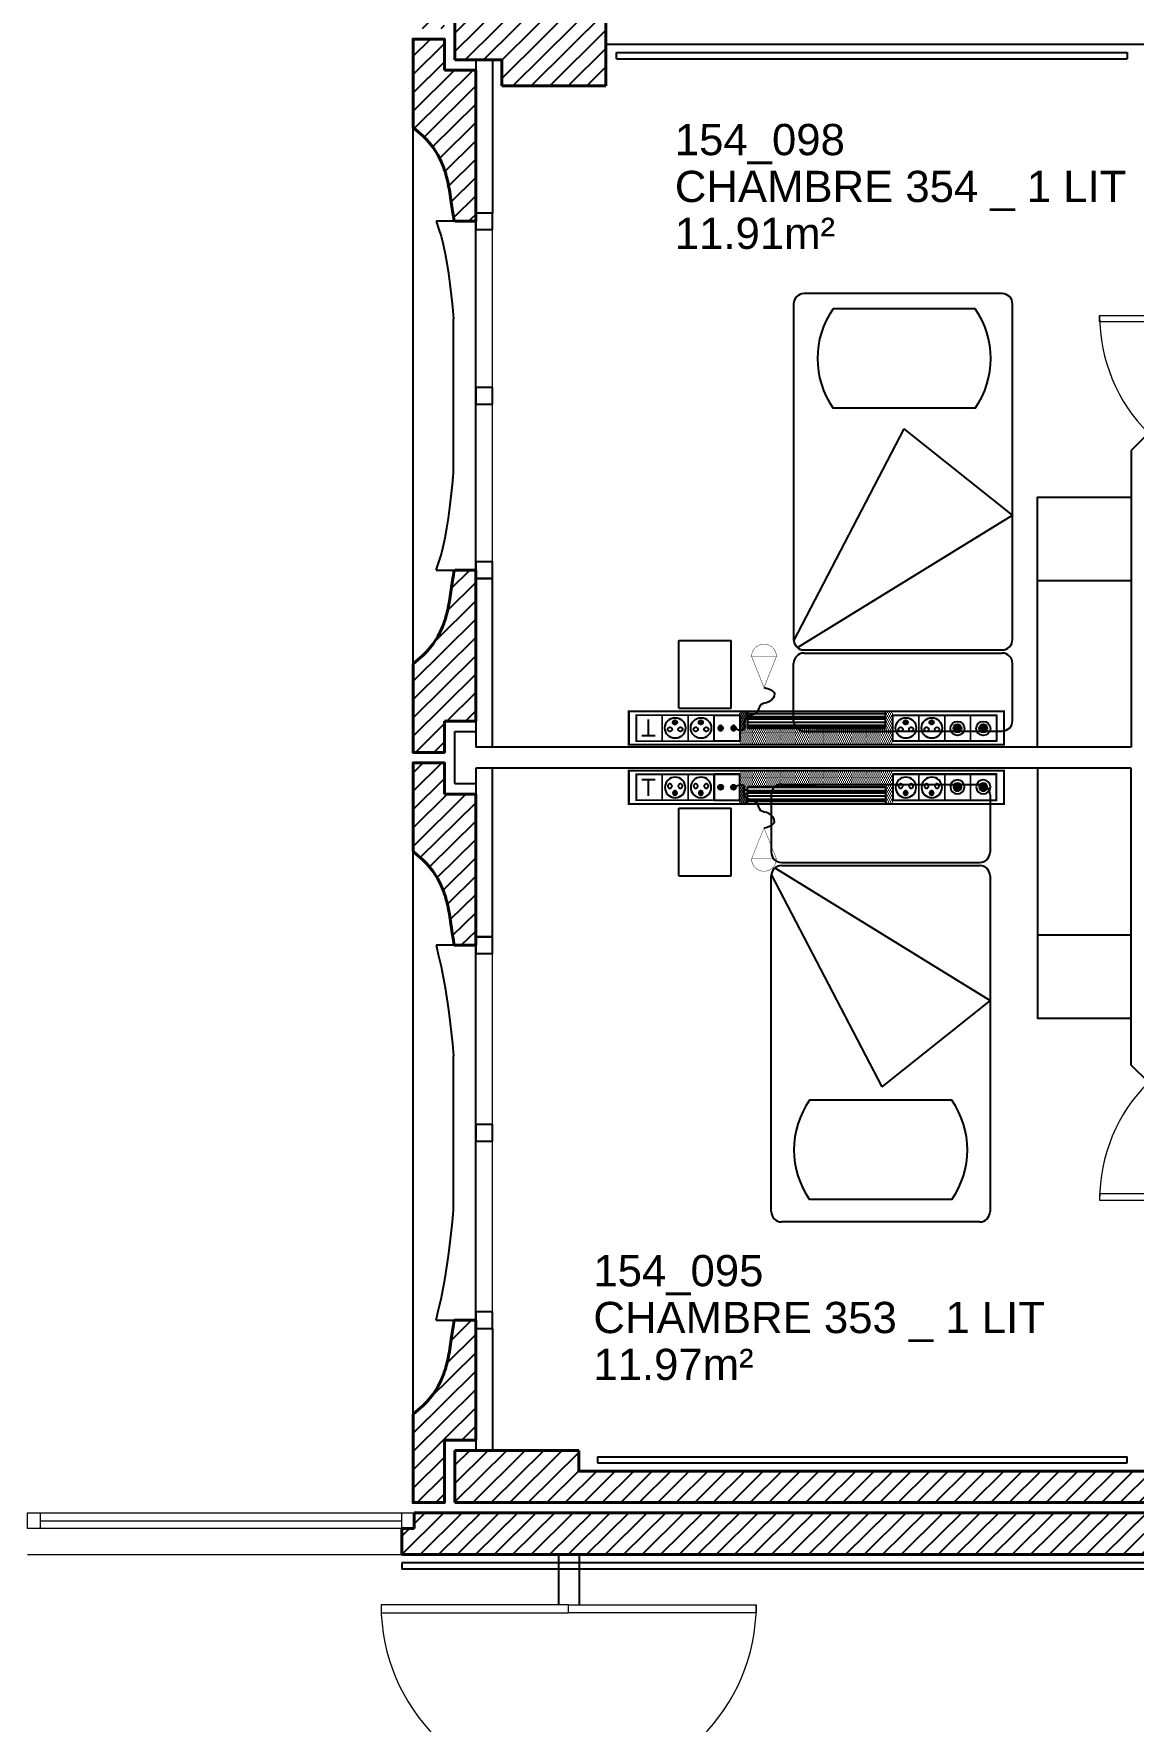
# Model space of a CAD drawing. Header units: metres. Extents: x 143.8 to 210.8, y 45.3 to 115.9.
# Drawn here: x 150.36 to 155.63, y 91.65 to 99.75 of the extents above; entities that cross this region are included whole.
import ezdxf

# ---------------------------------------------------------------- set-up
doc = ezdxf.new("R2010")
doc.units = ezdxf.units.M
doc.header["$LTSCALE"] = 0.6
doc.header["$MEASUREMENT"] = 0
doc.linetypes.add('CONTINU', pattern=[0])
doc.linetypes.add('HIDDEN2', pattern=[0.1875, 0.125, -0.0625])
doc.layers.get('0').update_dxf_attribs({"linetype": 'CONTINUOUS'})
for name, color, linetype in [('009 main courant', 181, 'CONTINUOUS'), ('400 Lits', 150, 'CONTINUOUS'), ('A_EQMP', 142, 'CONTINUOUS'), ('A_Etiqu_Local', 8, 'CONTINUOUS'), ('A_HACH_STRUC', 7, 'CONTINUOUS'), ('A_MUR_CLOIS', 8, 'CONTINU'), ('A_MURS_ALÈG', 7, 'CONTINU'), ('A_MURS_CLOI', 7, 'CONTINUOUS')]:
    doc.layers.add(name, color=color, linetype=linetype)
for name, color, linetype, lineweight in [('A_CHASS', 4, 'CONTINU', 0), ('A_MURS_STRU', 7, 'CONTINU', 40), ('A_PORT', 8, 'CONTINUOUS', 0), ('A_PORTE', 8, 'CONTINU', 0)]:
    doc.layers.add(name, color=color, linetype=linetype, lineweight=lineweight)
doc.styles.add('Attribut', font='arial.ttf')
pattern_1 = [(0, (-148.712983, -85.579135), (0.0046875, 0.009375), [0, -0.009375])]

# ---------------------------------------------------------------- blocks, each defined once
blk = doc.blocks.new('TIRETTE-LIT')
at = {"layer": 'A_EQMP'}
h = blk.add_hatch(color=256, dxfattribs=at)
h.paths.add_polyline_path([(8.95, 3.75, 1), (6.05, 3.75, 1)])
h.paths.add_polyline_path([(6.05, -3.75, 1), (8.95, -3.75, 1)])
for p, q in [((0, 7.5), (0, -7.5)), ((15, 7.5), (0, 7.5)), ((15, -7.5), (15, 7.5)), ((0, -7.5), (15, -7.5))]:
    blk.add_line(p, q, dxfattribs=at)
at = {"layer": 'A_EQMP', "const_width": 0.24}
for points in [[(31.04, 21.42), (49.04, 28.62)], [(31.04, 21.42), (49.04, 14.22)], [(49.04, 28.62), (49.04, 14.22)]]:
    blk.add_lwpolyline(points, dxfattribs=at)
for points in [[(49.04, 14.22, 1), (49.04, 28.62, 1)], [(49.04, 27.42, 1.477033), (49.04, 27.42)]]:
    blk.add_lwpolyline(points, format="xyb", dxfattribs=at)
at = {"layer": 'A_EQMP'}
for centre in [(7.5, 3.75), (7.5, -3.75)]:
    blk.add_circle(centre, 1.45, dxfattribs=at)
blk.add_spline([(31.1, 21.54), (27.52, 27.45), (22.69, 24.22), (21.08, 19.57), (16.82, 17.32), (12.68, 10.42), (6.83, 9.91), (7.17, 3.87)], degree=3, dxfattribs=at)
blk = doc.blocks.new('A$C01C47C35')
at = {"layer": 'A_EQMP', "linetype": 'HIDDEN2'}
for points in [[(0.1237, 0.4052, 1), (0.0853, 0.4052, 1)], [(0.2478, 0.4052, 1), (0.2095, 0.4052, 1)], [(0.3424, 0.3767, 1), (0.3629, 0.3767, 1)], [(0.4665, 0.3767, 1), (0.487, 0.3767, 1)], [(1.4493, 0.3767, 1), (1.4697, 0.3767, 1)], [(1.5734, 0.3767, 1), (1.5939, 0.3767, 1)]]:
    blk.add_hatch(color=256, dxfattribs=at).paths.add_polyline_path(points)
at = {"layer": 'A_EQMP', "linetype": 'Continuous'}
h = blk.add_hatch(dxfattribs=at)
h.set_pattern_fill('DOTS', color=256, scale=0.15, style=0)
h.set_pattern_definition(pattern_1)
edge = h.paths.add_edge_path()
edge.add_line((1.2716, 0.4664), (1.2726, 0.4664))
edge.add_line((1.2726, 0.4664), (1.2726, 0.4839))
edge.add_line((1.2726, 0.4839), (0.5387, 0.4839))
edge.add_line((0.5387, 0.4839), (0.5387, 0.3239))
edge.add_line((0.5387, 0.3239), (0.574, 0.3239))
edge.add_line((0.574, 0.3239), (0.574, 0.4066))
edge.add_line((0.574, 0.4066), (0.905, 0.4066))
edge.add_line((0.905, 0.4066), (1.236, 0.4066))
edge.add_line((1.236, 0.4066), (1.236, 0.3499))
edge.add_spline(control_points=[(1.236, 0.3499), (1.2411, 0.3527), (1.2564, 0.3661), (1.2412, 0.4135), (1.2624, 0.4158), (1.2716, 0.4145)], knot_values=[28.337457, 28.337457, 28.337457, 28.337457, 30.502349, 36.382785, 39.476515, 39.476515, 39.476515, 39.476515], degree=3, periodic=0)
edge.add_line((1.2716, 0.4145), (1.2716, 0.4664))
at = {"layer": 'A_EQMP'}
h = blk.add_hatch(dxfattribs=at)
h.set_pattern_fill('PLASTI', color=1, scale=0.16551, style=0)
h.set_pattern_definition([(360, (-8.3594, 6.80946), (1e-17, 0.04137741), []), (360, (-8.3594, 6.81463), (1e-17, 0.04137741), []), (360, (-8.3594, 6.819804), (1e-17, 0.04137741), []), (360, (-8.3594, 6.83532), (1e-17, 0.04137741), [])])
h.paths.add_polyline_path([(1.236, 0.3239), (1.236, 0.4066), (0.905, 0.4066), (0.574, 0.4066), (0.574, 0.3239)])
at = {"layer": 'A_EQMP', "linetype": 'Continuous'}
h = blk.add_hatch(dxfattribs=at)
h.set_pattern_fill('DOTS', color=256, scale=0.15, style=0)
h.set_pattern_definition(pattern_1)
edge = h.paths.add_edge_path()
edge.add_spline(control_points=[(1.2716, 0.4145), (1.2624, 0.4158), (1.2412, 0.4135), (1.2564, 0.3661), (1.2411, 0.3527), (1.236, 0.3499)], knot_values=[28.337457, 28.337457, 28.337457, 28.337457, 31.431187, 37.311623, 39.476515, 39.476515, 39.476515, 39.476515], degree=3, periodic=0)
edge.add_line((1.236, 0.3499), (1.236, 0.3239))
edge.add_line((1.236, 0.3239), (1.2739, 0.3239))
edge.add_line((1.2739, 0.3239), (1.2739, 0.3423))
edge.add_line((1.2739, 0.3423), (1.2722, 0.3423))
edge.add_line((1.2722, 0.3423), (1.2722, 0.3423))
edge.add_line((1.2722, 0.3423), (1.2716, 0.3423))
edge.add_line((1.2716, 0.3423), (1.2716, 0.4145))
at = {"layer": 'A_EQMP'}
for p, q in [((0.574, 0.4066), (0.574, 0.3239)), ((0.905, 0.4066), (0.574, 0.4066)), ((0.905, 0.4066), (1.236, 0.4066)), ((1.236, 0.3239), (1.236, 0.4066)), ((0.574, 0.3239), (1.236, 0.3239))]:
    blk.add_line(p, q, dxfattribs=at)
for points, const_width in [([(1.805, 0.3239), (1.805, 0.4839), (0.005, 0.4839), (0.005, 0.3239)], 0.01), ([(0.5378, 0.3423), (0.5378, 0.4664), (0.0412, 0.4664), (0.0412, 0.3423)], 0.00828), ([(1.7688, 0.3423), (1.7688, 0.4664), (1.2722, 0.4664), (1.2722, 0.3423)], 0.00828)]:
    blk.add_lwpolyline(points, close=True, dxfattribs=dict(at, const_width=const_width))
at = {"layer": 'A_EQMP', "linetype": 'Continuous'}
blk.add_lwpolyline([(0.0412, 0.4664), (0.5378, 0.4664), (0.5378, 0.3423), (0.0412, 0.3423)], close=True, dxfattribs=at)
at = {"layer": 'A_EQMP', "const_width": 0.00828}
for points in [[(0.1654, 0.4664), (0.1654, 0.3423)], [(0.2895, 0.4664), (0.2895, 0.3423)], [(0.2895, 0.4664), (0.2895, 0.3423)], [(0.4136, 0.4664), (0.4136, 0.3423)], [(1.3964, 0.4664), (1.3964, 0.3423)], [(1.5205, 0.4664), (1.5205, 0.3423)], [(1.6446, 0.4664), (1.6446, 0.3423)], [(1.7688, 0.4664), (1.7688, 0.3423)]]:
    blk.add_lwpolyline(points, dxfattribs=at)
at = {"layer": 'A_EQMP'}
for centre, radius in [((0.1045, 0.4058), 0.0338), ((0.1045, 0.4052), 0.0192), ((0.2286, 0.4058), 0.0338), ((0.2286, 0.4052), 0.0192), ((0.3517, 0.4036), 0.0493), ((0.4759, 0.4036), 0.0493), ((1.4586, 0.4036), 0.0493), ((1.5827, 0.4036), 0.0493)]:
    blk.add_circle(centre, radius, dxfattribs=at)
at = {"layer": 'A_EQMP', "linetype": 'HIDDEN2'}
for centre in [(0.3265, 0.41), (0.3769, 0.41), (0.4506, 0.41), (0.5011, 0.41), (1.4334, 0.41), (1.4838, 0.41), (1.5575, 0.41), (1.6079, 0.41), (0.3526, 0.3767), (0.4768, 0.3767), (1.4595, 0.3767), (1.5836, 0.3767)]:
    blk.add_circle(centre, 0.0102, dxfattribs=at)
at = {"layer": 'A_EQMP', "linetype": 'HIDDEN2', "xscale": -0.00827548159, "yscale": 0.00827548159, "zscale": 0.00827548159, "rotation": 90}
blk.add_blockref('TIRETTE-LIT', (1.3337, 0.4664), dxfattribs=at)
at = {"layer": 'A_EQMP', "linetype": 'HIDDEN2', "insert": (1.6759, 0.4453), "char_height": 0.082755, "width": 0.124132, "attachment_point": 1}
blk.add_mtext('\\fArial|b0|i0|c0|p34;T', dxfattribs=at)
blk = doc.blocks.new('A_Etiqu_Local')
at = {"style": 'Attribut', "flags": 1}
for tag, p in [('CODE_HOPITAL', (-0.4463, 1.632)), ('CODE_SITE', (-0.4463, 1.407)), ('CODE_BATIMENT', (-0.4463, 1.182)), ('CODE_SECTEUR', (-0.4463, 0.957)), ('CODE_ETAGE', (-0.4463, 0.732)), ('NOM_NORMALISE', (-0.4463, -0.843)), ('SECTEUR_ACTIVITE', (-0.4463, -1.068)), ('SOUS_SECTEUR_ACTIVITE', (-0.4463, -1.293)), ('VOLUME', (-0.4463, -1.518)), ('SERVICE', (-0.4463, -1.743)), ('CODE_UG', (-0.4463, -1.968)), ('CODE_UA', (-0.4463, -2.193)), ('CODE_POLE', (-0.4463, -2.418)), ('OCCUPANT_EXTERNE', (-0.4463, -2.643)), ('DISPONIBILITE', (-0.4463, -2.868)), ('ACCES_HANDICAPES', (-0.4463, -3.093)), ('NATURE_SOL', (-0.4463, -3.318)), ('RISQUE_LABORATOIRE', (-0.4463, -3.543)), ('AMIANTE', (-0.4463, -3.768))]:
    blk.add_attdef(tag, p, '', height=0.15, dxfattribs=at)
at = {"layer": 'A_Etiqu_Local', "style": 'Attribut'}
for tag, p in [('CODE_PIECE', (-0.4463, 0.282)), ('NOM_USAGE', (-0.4463, 0.057)), ('SURFACE', (-0.4463, -0.168))]:
    blk.add_attdef(tag, p, '', height=0.15, dxfattribs=at)
blk = doc.blocks.new('BROCA2-G904')
at = {"layer": '400 Lits', "linetype": 'Continuous'}
for p, q in [((29.340822, 67.299042), (28.659243, 67.299042)), ((29.340822, 66.821945), (28.659243, 66.821945))]:
    blk.add_line(p, q, dxfattribs=at)
for start, end in [(145.008072, 214.992089), (325.007448, 34.99223)]:
    blk.add_arc((29.000032, 67.060493), 0.415985, start, end, dxfattribs=at)

msp = doc.modelspace()

# ---------------------------------------------------------------- hatches: boundary and pattern name
at = {"layer": 'A_HACH_STRUC'}
h = msp.add_hatch(dxfattribs=at)
h.set_pattern_fill('ANSI31', color=8, scale=0.5, angle=359.76959, style=0)
h.set_pattern_definition([(44.7696, (152.17485, 98.84585), (-0.044016, 0.0443715), [])])
h.paths.add_polyline_path([(152.4749, 100.604), (152.4749, 100.6465), (152.3749, 100.6465), (152.372, 100.6465), (152.3702, 100.6365), (152.3679, 100.6227), (152.3654, 100.6058), (152.3625, 100.5863), (152.3594, 100.5651), (152.3561, 100.5427), (152.3525, 100.5199), (152.3487, 100.4973), (152.3447, 100.4755), (152.3406, 100.4552), (152.3385, 100.4458), (152.3364, 100.4369), (152.3341, 100.4284), (152.3319, 100.4203), (152.3295, 100.4124), (152.327, 100.4048), (152.3244, 100.3972), (152.3217, 100.3898), (152.3189, 100.3823), (152.3159, 100.3748), (152.3093, 100.3594), (152.3018, 100.3435), (152.293, 100.3271), (152.2828, 100.3101), (152.2708, 100.2925), (152.2567, 100.2744), (152.2404, 100.2558), (152.2215, 100.2366), (152.1997, 100.2168), (152.1749, 100.1965), (152.1749, 99.7715), (152.3249, 99.7715), (152.3249, 99.9214), (152.4749, 99.9214)])
h.paths.add_polyline_path([(153.0999, 99.9962), (152.5999, 99.9962), (152.5999, 99.8713), (152.5549, 99.8713), (152.5549, 99.8713), (152.4749, 99.8713), (152.3749, 99.8713), (152.3749, 99.6216), (152.5999, 99.6216), (152.5999, 99.4962), (153.0999, 99.4962)])
h.paths.add_polyline_path([(152.4749, 99.571), (152.3249, 99.571), (152.3249, 99.7209), (152.1749, 99.7209), (152.1749, 99.2958), (152.1997, 99.2755), (152.2215, 99.2557), (152.2404, 99.2365), (152.2567, 99.2179), (152.2708, 99.1998), (152.2828, 99.1823), (152.293, 99.1653), (152.3018, 99.1488), (152.3093, 99.1329), (152.3159, 99.1175), (152.3189, 99.11), (152.3217, 99.1026), (152.3244, 99.0951), (152.327, 99.0876), (152.3295, 99.0799), (152.3319, 99.072), (152.3341, 99.0639), (152.3364, 99.0554), (152.3385, 99.0465), (152.3406, 99.0371), (152.3447, 99.0169), (152.3487, 98.9951), (152.3525, 98.9724), (152.3561, 98.9496), (152.3594, 98.9272), (152.3625, 98.906), (152.3654, 98.8866), (152.3679, 98.8696), (152.3702, 98.8558), (152.372, 98.8459), (152.4749, 98.8459), (152.4749, 98.8858)])
h = msp.add_hatch(dxfattribs=at)
h.set_pattern_fill('ANSI31', color=8, scale=0.5, angle=359.76959, style=0)
h.paths.add_polyline_path([(152.4749, 97.1716), (152.372, 97.1716), (152.3702, 97.1617), (152.3679, 97.1479), (152.3654, 97.1309), (152.3625, 97.1115), (152.3594, 97.0903), (152.3561, 97.0679), (152.3525, 97.0451), (152.3487, 97.0224), (152.3447, 97.0006), (152.3406, 96.9804), (152.3385, 96.971), (152.3364, 96.9621), (152.3341, 96.9536), (152.3319, 96.9454), (152.3295, 96.9376), (152.327, 96.9299), (152.3244, 96.9224), (152.3217, 96.9149), (152.3189, 96.9075), (152.3159, 96.9), (152.3093, 96.8846), (152.3018, 96.8687), (152.293, 96.8522), (152.2828, 96.8352), (152.2708, 96.8177), (152.2567, 96.7996), (152.2404, 96.781), (152.2215, 96.7617), (152.1997, 96.742), (152.1749, 96.7216), (152.1749, 96.2966), (152.3249, 96.2966), (152.3249, 96.4465), (152.4749, 96.4465)])
h.paths.add_polyline_path([(152.4749, 96.0961), (152.3249, 96.0961), (152.3249, 96.246), (152.1749, 96.246), (152.1749, 95.821), (152.1997, 95.8007), (152.2215, 95.7809), (152.2404, 95.7617), (152.2567, 95.743), (152.2708, 95.725), (152.2828, 95.7074), (152.293, 95.6904), (152.3018, 95.674), (152.3093, 95.6581), (152.3159, 95.6427), (152.3189, 95.6352), (152.3217, 95.6277), (152.3244, 95.6203), (152.327, 95.6127), (152.3295, 95.6051), (152.3319, 95.5972), (152.3341, 95.5891), (152.3364, 95.5806), (152.3385, 95.5717), (152.3406, 95.5623), (152.3447, 95.542), (152.3487, 95.5202), (152.3525, 95.4976), (152.3561, 95.4747), (152.3594, 95.4524), (152.3625, 95.4312), (152.3654, 95.4117), (152.3679, 95.3948), (152.3702, 95.3809), (152.372, 95.371), (152.4749, 95.371)])
h.paths.add_polyline_path([(152.4749, 93.5712), (152.372, 93.5713), (152.3702, 93.5612), (152.3679, 93.5474), (152.3654, 93.5305), (152.3625, 93.511), (152.3594, 93.4898), (152.3561, 93.4674), (152.3525, 93.4446), (152.3487, 93.422), (152.3447, 93.4002), (152.3406, 93.3799), (152.3385, 93.3705), (152.3364, 93.3616), (152.3341, 93.3531), (152.3319, 93.345), (152.3295, 93.3371), (152.327, 93.3295), (152.3244, 93.3219), (152.3217, 93.3145), (152.3189, 93.307), (152.3159, 93.2995), (152.3093, 93.2841), (152.3018, 93.2682), (152.293, 93.2518), (152.2828, 93.2348), (152.2708, 93.2172), (152.2567, 93.1991), (152.2404, 93.1805), (152.2215, 93.1613), (152.1997, 93.1415), (152.1749, 93.1212), (152.1749, 92.6962), (152.3249, 92.6962), (152.3249, 92.9962), (152.4749, 92.9962)])
h = msp.add_hatch(dxfattribs=at)
h.set_pattern_fill('ANSI31', color=8, scale=0.5, angle=359.76959, style=0)
h.set_pattern_definition([(44.7696, (152.119855, 92.446184), (-0.0440161, 0.04437154), [])])
h.paths.add_polyline_path([(156.8501, 92.8462), (156.7701, 92.8462), (152.9699, 92.8462), (152.9699, 92.9462), (152.3749, 92.9462), (152.3749, 92.6962), (156.8501, 92.6962)])
h.paths.add_polyline_path([(156.8501, 92.6462), (152.1799, 92.6462), (152.1799, 92.5712), (152.1199, 92.5712), (152.1199, 92.4462), (152.1799, 92.4462), (156.8501, 92.4462)])

# ---------------------------------------------------------------- linework, layer by layer
at = {"layer": '009 main courant', "color": 8, "linetype": 'Continuous'}
for p, q in [((153.1499, 99.6563), (155.6001, 99.6563)), ((153.1499, 99.6263), (153.1499, 99.6563)), ((153.1499, 99.6263), (155.6001, 99.6263)), ((155.6001, 99.6563), (155.6001, 99.6263)), ((153.0599, 92.9162), (155.6001, 92.9162)), ((153.0599, 92.9162), (153.0599, 92.8862)), ((155.6001, 92.8862), (155.6001, 92.9162)), ((153.0599, 92.8862), (155.6001, 92.8862)), ((156.8901, 92.4062), (152.1199, 92.4062)), ((152.1199, 92.4062), (152.1199, 92.3762)), ((156.9201, 92.3762), (152.1199, 92.3762))]:
    msp.add_line(p, q, dxfattribs=at)
at = {"layer": '400 Lits', "color": 8}
for p, q in [((155.0001, 98.499), (154.0501, 98.499)), ((154.0001, 98.449), (154.0001, 96.8387)), ((155.0501, 96.8387), (155.0501, 98.449)), ((154.0501, 96.7887), (155.0001, 96.7887)), ((154.0501, 96.7739), (155.0001, 96.7739)), ((154.0501, 96.399), (155.0001, 96.399)), ((153.9426, 96.1434), (154.8926, 96.1434)), ((153.9426, 95.7686), (154.8926, 95.7686)), ((153.9426, 95.7538), (154.8926, 95.7538)), ((153.8926, 94.0934), (153.8926, 95.7038)), ((154.9426, 95.7038), (154.9426, 94.0934)), ((154.8926, 94.0434), (153.9426, 94.0434))]:
    msp.add_line(p, q, dxfattribs=at)
at = {"layer": '400 Lits', "color": 8, "linetype": 'Continuous'}
for p, q in [((154.0005, 96.8318), (154.5303, 97.8505)), ((155.0501, 97.436), (154.5303, 97.8505)), ((154.018, 96.8003), (155.0501, 97.436)), ((154.0001, 96.449), (154.0001, 96.7239)), ((155.0501, 96.449), (155.0501, 96.7239)), ((153.8926, 96.0934), (153.8926, 95.8186)), ((154.9426, 96.0934), (154.9426, 95.8186)), ((153.9106, 95.7422), (154.9426, 95.1065)), ((153.8931, 95.7107), (154.4229, 94.692)), ((154.9426, 95.1065), (154.4229, 94.692))]:
    msp.add_line(p, q, dxfattribs=at)
at = {"layer": '400 Lits', "color": 8}
for centre, start, end in [((154.0501, 98.449), 90, 180), ((155.0001, 98.449), 0, 90), ((154.0501, 96.8387), 180, 270), ((155.0001, 96.8387), 270, 0), ((154.0501, 96.449), 180, 270), ((155.0001, 96.449), 270, 0), ((153.9426, 96.0934), 90, 180), ((154.8926, 96.0934), 0, 90), ((153.9426, 95.7038), 90, 180), ((154.8926, 95.7038), 0, 90), ((153.9426, 94.0934), 180, 270), ((154.8926, 94.0934), 270, 0)]:
    msp.add_arc(centre, 0.05, start, end, dxfattribs=at)
at = {"layer": '400 Lits', "color": 8, "linetype": 'Continuous'}
for centre, start, end in [((154.0501, 96.7239), 90, 180), ((155.0001, 96.7239), 0, 90), ((153.9426, 95.8186), 180, 270), ((154.8926, 95.8186), 270, 0)]:
    msp.add_arc(centre, 0.05, start, end, dxfattribs=at)
at = {"layer": 'A_CHASS', "color": 8, "linetype": 'Continuous'}
for p, q in [((152.4749, 98.8059), (152.4749, 97.2116)), ((152.5549, 97.2116), (152.5549, 98.8059)), ((152.4749, 95.331), (152.4749, 93.6112)), ((152.5549, 93.6112), (152.5549, 95.331)), ((150.3851, 92.6087), (152.1199, 92.6087)), ((150.3251, 92.4462), (152.1199, 92.4462))]:
    msp.add_line(p, q, dxfattribs=at)
for points in [[(152.1799, 92.5712), (150.3251, 92.5712), (150.3251, 92.6462), (152.1799, 92.6462)], [(150.3851, 92.6462), (150.3851, 92.5712)], [(152.1199, 92.5712), (152.1199, 92.6462)], [(152.1799, 92.6462), (152.1799, 92.5712)]]:
    msp.add_lwpolyline(points, dxfattribs=at)
at = {"layer": 'A_EQMP', "color": 8, "linetype": 'Continuous'}
for p, q in [((155.1701, 97.1213), (155.6201, 97.1213)), ((153.45, 96.509), (153.45, 96.8341)), ((153.45, 96.8341), (153.7001, 96.8341)), ((153.7001, 96.509), (153.7001, 96.8341)), ((153.45, 96.509), (153.7001, 96.509)), ((153.45, 95.7043), (153.45, 96.0295)), ((153.45, 96.0295), (153.7001, 96.0295)), ((153.7001, 95.7043), (153.7001, 96.0295)), ((153.45, 95.7043), (153.7001, 95.7043)), ((155.1701, 95.4212), (155.6201, 95.4212))]:
    msp.add_line(p, q, dxfattribs=at)
for points in [[(155.6201, 96.3213), (155.1701, 96.3213), (155.1701, 97.5213), (155.6201, 97.5213)], [(155.6201, 96.2212), (155.1701, 96.2212), (155.1701, 95.0212), (155.6201, 95.0212)]]:
    msp.add_lwpolyline(points, close=True, dxfattribs=at)
at = {"layer": 'A_MUR_CLOIS', "color": 8, "linetype": 'Continuous'}
for p, q in [((153.0999, 99.6961), (156.8501, 99.6961)), ((155.7022, 97.8284), (155.6201, 97.7462)), ((155.6201, 97.7462), (155.6201, 96.3213)), ((152.3749, 96.1468), (152.3749, 96.3965)), ((152.3749, 96.3965), (152.4749, 96.3965)), ((155.6201, 96.3213), (152.4749, 96.3213)), ((152.3749, 96.1468), (152.4749, 96.1468)), ((155.6201, 96.2213), (152.4749, 96.2213)), ((155.6201, 94.7959), (155.6201, 96.2213)), ((155.7022, 94.7138), (155.6201, 94.7959))]:
    msp.add_line(p, q, dxfattribs=at)
for points in [[(152.4749, 99.6216), (152.4749, 98.8858)], [(152.4749, 99.6216), (152.5549, 99.6216), (152.5549, 98.8858), (152.4749, 98.8858)], [(152.5549, 96.3213), (152.5549, 97.1316), (152.4749, 97.1316), (152.4749, 96.3213)], [(152.4749, 96.2213), (152.4749, 95.411), (152.5549, 95.411), (152.5549, 96.2213)], [(152.4749, 93.5312), (152.4749, 92.9462), (152.5549, 92.9462)], [(152.4749, 93.5312), (152.5549, 93.5312), (152.5549, 92.9462)]]:
    msp.add_lwpolyline(points, dxfattribs=at)
for points in [[(152.4749, 98.8059), (152.5549, 98.8059), (152.5549, 98.8858), (152.4749, 98.8858)], [(152.4749, 97.9687), (152.5549, 97.9687), (152.5549, 98.0487), (152.4749, 98.0487)], [(152.4749, 97.1316), (152.5549, 97.1316), (152.5549, 97.2116), (152.4749, 97.2116)], [(152.4749, 95.331), (152.5549, 95.331), (152.5549, 95.411), (152.4749, 95.411)], [(152.4749, 94.4311), (152.5549, 94.4311), (152.5549, 94.5111), (152.4749, 94.5111)], [(152.4749, 93.5312), (152.5549, 93.5312), (152.5549, 93.6112), (152.4749, 93.6112)]]:
    msp.add_lwpolyline(points, close=True, dxfattribs=at)
at = {"layer": 'A_MURS_ALÈG', "color": 8, "ltscale": 200}
for p, q in [((152.1749, 96.7216), (152.1749, 99.2958)), ((152.4749, 98.8459), (152.2849, 98.8459)), ((152.2849, 98.8459), (152.2973, 98.8117)), ((152.2973, 98.8117), (152.3087, 98.7744)), ((152.3087, 98.7744), (152.319, 98.7339)), ((152.319, 98.7339), (152.3284, 98.6905)), ((152.3284, 98.6905), (152.3369, 98.6444)), ((152.3369, 98.6444), (152.3445, 98.5956)), ((152.3445, 98.5956), (152.3514, 98.5445)), ((152.3514, 98.5445), (152.3576, 98.4911)), ((152.3576, 98.4911), (152.3632, 98.4356)), ((152.3632, 98.4356), (152.3683, 98.3781)), ((152.3683, 97.6393), (152.3683, 98.3781)), ((152.3632, 97.5819), (152.3683, 97.6393)), ((152.3514, 97.473), (152.3576, 97.5264)), ((152.3576, 97.5264), (152.3632, 97.5819)), ((152.3445, 97.4218), (152.3514, 97.473)), ((152.3284, 97.327), (152.3369, 97.3731)), ((152.3369, 97.3731), (152.3445, 97.4218)), ((152.3087, 97.2432), (152.319, 97.2836)), ((152.319, 97.2836), (152.3284, 97.327)), ((152.2849, 97.1717), (152.2973, 97.2058)), ((152.2973, 97.2058), (152.3087, 97.2432)), ((152.2849, 97.1717), (152.4749, 97.1717)), ((152.1749, 93.1212), (152.1749, 95.821)), ((152.4749, 95.371), (152.2849, 95.371)), ((152.2849, 95.371), (152.2973, 95.3198)), ((152.2973, 95.3198), (152.3087, 95.2688)), ((152.3087, 95.2688), (152.319, 95.2177)), ((152.319, 95.2177), (152.3284, 95.1664)), ((152.3284, 95.1664), (152.3369, 95.1145)), ((152.3369, 95.1145), (152.3445, 95.0619)), ((152.3445, 95.0619), (152.3514, 95.0085)), ((152.3514, 95.0085), (152.3576, 94.9538)), ((152.3576, 94.9538), (152.3632, 94.8979)), ((152.3632, 94.8979), (152.3683, 94.8404)), ((152.3683, 94.1016), (152.3683, 94.8404)), ((152.3576, 93.9882), (152.3632, 94.0441)), ((152.3632, 94.0441), (152.3683, 94.1016)), ((152.3514, 93.9336), (152.3576, 93.9882)), ((152.3369, 93.8275), (152.3445, 93.8801)), ((152.3445, 93.8801), (152.3514, 93.9336)), ((152.3284, 93.7756), (152.3369, 93.8275)), ((152.3087, 93.6732), (152.319, 93.7243)), ((152.319, 93.7243), (152.3284, 93.7756)), ((152.2973, 93.6222), (152.3087, 93.6732)), ((152.2849, 93.571), (152.2973, 93.6222)), ((152.2849, 93.571), (152.4749, 93.571))]:
    msp.add_line(p, q, dxfattribs=at)
at = {"layer": 'A_MURS_ALÈG', "color": 8, "linetype": 'Continuous'}
for p, q in [((152.4749, 97.1717), (152.4749, 98.8459)), ((152.4749, 93.571), (152.4749, 95.371))]:
    msp.add_line(p, q, dxfattribs=at)
at = {"layer": 'A_MURS_CLOI', "color": 8}
for p, q in [((152.872, 92.4462), (152.8721, 92.2059)), ((152.9721, 92.4462), (152.9721, 92.2059))]:
    msp.add_line(p, q, dxfattribs=at)
at = {"layer": 'A_MURS_STRU', "color": 8, "linetype": 'Continuous'}
for p, q in [((152.3749, 99.6216), (152.3749, 99.8713)), ((152.3249, 99.571), (152.4749, 99.571)), ((152.3749, 99.6216), (152.5999, 99.6216)), ((152.4749, 98.8459), (152.4749, 99.571)), ((152.5999, 99.4962), (152.5999, 99.6216)), ((152.3749, 98.8459), (152.4749, 98.8459)), ((152.3749, 97.1716), (152.4749, 97.1716)), ((152.4749, 97.1716), (152.4749, 96.4465)), ((152.3249, 96.4465), (152.4749, 96.4465)), ((152.3249, 96.0961), (152.4749, 96.0961)), ((152.4749, 95.371), (152.4749, 96.0961)), ((152.372, 95.3709), (152.4749, 95.371)), ((152.372, 93.5713), (152.4749, 93.5712)), ((152.4749, 93.5712), (152.4749, 92.9962)), ((152.3249, 92.9962), (152.4749, 92.9962)), ((152.3749, 92.9462), (152.9699, 92.9462)), ((152.3749, 92.6962), (152.3749, 92.9462)), ((152.9699, 92.9462), (152.9699, 92.8462)), ((152.9699, 92.8462), (156.8501, 92.8462)), ((156.8501, 92.6962), (152.3749, 92.6962)), ((152.1799, 92.6462), (152.1799, 92.5712)), ((152.1199, 92.5712), (152.1199, 92.4462)), ((152.1799, 92.5712), (152.1199, 92.5712)), ((156.8501, 92.4462), (152.1199, 92.4462))]:
    msp.add_line(p, q, dxfattribs=at)
for points in [[(153.0999, 99.4962), (153.0999, 99.9962), (152.5999, 99.9962)], [(152.3249, 99.571), (152.3249, 99.7209), (152.1749, 99.7209), (152.1749, 99.2958)], [(152.5999, 99.4962), (153.0999, 99.4962)], [(152.1749, 99.2958), (152.1997, 99.2755), (152.2215, 99.2557), (152.2404, 99.2365), (152.2567, 99.2179), (152.2708, 99.1998), (152.2828, 99.1823), (152.293, 99.1653), (152.3018, 99.1488), (152.3093, 99.1329), (152.3159, 99.1175), (152.3159, 99.1175), (152.3189, 99.11), (152.3217, 99.1026), (152.3244, 99.0951), (152.327, 99.0876), (152.3295, 99.0799), (152.3319, 99.072), (152.3341, 99.0639), (152.3364, 99.0554), (152.3385, 99.0465), (152.3406, 99.0371), (152.3406, 99.0371), (152.3447, 99.0169), (152.3487, 98.9951), (152.3525, 98.9724), (152.3561, 98.9496), (152.3594, 98.9272), (152.3625, 98.906), (152.3654, 98.8866), (152.3679, 98.8696), (152.3702, 98.8558), (152.372, 98.8458)], [(152.1749, 96.7216), (152.1997, 96.742), (152.2215, 96.7617), (152.2404, 96.781), (152.2567, 96.7996), (152.2708, 96.8177), (152.2828, 96.8352), (152.293, 96.8522), (152.3018, 96.8687), (152.3093, 96.8846), (152.3159, 96.9), (152.3159, 96.9), (152.3189, 96.9075), (152.3217, 96.9149), (152.3244, 96.9224), (152.327, 96.9299), (152.3295, 96.9376), (152.3319, 96.9454), (152.3341, 96.9536), (152.3364, 96.9621), (152.3385, 96.971), (152.3406, 96.9804), (152.3406, 96.9804), (152.3447, 97.0006), (152.3487, 97.0224), (152.3525, 97.0451), (152.3561, 97.0679), (152.3594, 97.0903), (152.3625, 97.1115), (152.3654, 97.1309), (152.3679, 97.1479), (152.3702, 97.1617), (152.372, 97.1717)], [(152.3249, 96.4465), (152.3249, 96.2966), (152.1749, 96.2966), (152.1749, 96.7216)], [(152.3249, 96.0961), (152.3249, 96.246), (152.1749, 96.246), (152.1749, 95.821)], [(152.1749, 95.821), (152.1997, 95.8007), (152.2215, 95.7809), (152.2404, 95.7617), (152.2567, 95.743), (152.2708, 95.725), (152.2828, 95.7074), (152.293, 95.6904), (152.3018, 95.674), (152.3093, 95.6581), (152.3159, 95.6427), (152.3159, 95.6427), (152.3189, 95.6352), (152.3217, 95.6277), (152.3244, 95.6203), (152.327, 95.6127), (152.3295, 95.6051), (152.3319, 95.5972), (152.3341, 95.5891), (152.3364, 95.5806), (152.3385, 95.5717), (152.3406, 95.5623), (152.3406, 95.5623), (152.3447, 95.542), (152.3487, 95.5202), (152.3525, 95.4976), (152.3561, 95.4747), (152.3594, 95.4524), (152.3625, 95.4312), (152.3654, 95.4117), (152.3679, 95.3948), (152.3702, 95.3809), (152.372, 95.3709)], [(152.1749, 93.1212), (152.1997, 93.1415), (152.2215, 93.1613), (152.2404, 93.1805), (152.2567, 93.1991), (152.2708, 93.2172), (152.2828, 93.2348), (152.293, 93.2518), (152.3018, 93.2682), (152.3093, 93.2841), (152.3159, 93.2995), (152.3159, 93.2995), (152.3189, 93.307), (152.3217, 93.3145), (152.3244, 93.3219), (152.327, 93.3295), (152.3295, 93.3371), (152.3319, 93.345), (152.3341, 93.3531), (152.3364, 93.3616), (152.3385, 93.3705), (152.3406, 93.3799), (152.3406, 93.3799), (152.3447, 93.4002), (152.3487, 93.422), (152.3525, 93.4446), (152.3561, 93.4674), (152.3594, 93.4898), (152.3625, 93.511), (152.3654, 93.5305), (152.3679, 93.5474), (152.3702, 93.5612), (152.372, 93.5713)], [(152.3249, 92.9962), (152.3249, 92.6962), (152.1749, 92.6962), (152.1749, 93.1212)], [(152.1799, 92.6462), (156.8501, 92.6462)]]:
    msp.add_lwpolyline(points, dxfattribs=at)
at = {"layer": 'A_PORT', "color": 8}
for p, q in [((152.9209, 92.2059), (152.0209, 92.2059)), ((152.0209, 92.2059), (152.0209, 92.1673)), ((152.9209, 92.2059), (153.8209, 92.2059)), ((152.9209, 92.1673), (152.9209, 92.2059)), ((152.9209, 92.1673), (152.9209, 92.2059)), ((153.8209, 92.2059), (153.8209, 92.1673)), ((152.0209, 92.1673), (152.9209, 92.1673)), ((153.8209, 92.1673), (152.9209, 92.1673))]:
    msp.add_line(p, q, dxfattribs=at)
for start, end in [(180, 269.99999), (270.00001, 0)]:
    msp.add_arc((152.9209, 92.2059), 0.9, start, end, dxfattribs=at)
at = {"layer": 'A_PORTE', "color": 8, "linetype": 'Continuous'}
for points in [[(156.2679, 98.3641), (155.4679, 98.3641), (155.4679, 98.3941), (156.2679, 98.3941)], [(156.2679, 94.1781), (155.4679, 94.1781), (155.4679, 94.1481), (156.2679, 94.1481)]]:
    msp.add_lwpolyline(points, close=True, dxfattribs=at)
for centre, start, end in [((156.2679, 98.3941), 180.00002, 225.00005), ((156.2679, 94.1481), 134.99999, 179.99999)]:
    msp.add_arc(centre, 0.8, start, end, dxfattribs=at)

# ---------------------------------------------------------------- block references
at = {"layer": '400 Lits', "color": 8}
for p in [(125.5303, 31.1273), (125.4176, 27.3282)]:
    msp.add_blockref('BROCA2-G904', p, dxfattribs=at)
at = {"layer": 'A_EQMP', "color": 8, "linetype": 'Continuous', "rotation": 180}
msp.add_blockref('A$C01C47C35', (155.0145, 96.8176), dxfattribs=at)
at = {"layer": 'A_EQMP', "color": 8, "linetype": 'Continuous', "xscale": -1}
msp.add_blockref('A$C01C47C35', (155.0145, 95.7252), dxfattribs=at)
at = {"layer": 'A_Etiqu_Local', "color": 8}
ref = msp.add_blockref('A_Etiqu_Local', (153.8766, 98.8813), dxfattribs=at)
ref.add_attrib('CODE_PIECE', '154_098', (153.4303, 99.1633), dxfattribs={"height": 0.15, "style": 'Attribut'})
ref.add_attrib('NOM_USAGE', 'CHAMBRE 354 _ 1 LIT', (153.4303, 98.9383), dxfattribs={"height": 0.15, "style": 'Attribut'})
ref.add_attrib('SURFACE', '11.91m²', (153.4303, 98.7133), dxfattribs={"height": 0.15, "style": 'Attribut'})
ref = msp.add_blockref('A_Etiqu_Local', (153.486, 93.4526), dxfattribs=at)
ref.add_attrib('CODE_PIECE', '154_095', (153.0396, 93.7345), dxfattribs={"height": 0.15, "style": 'Attribut'})
ref.add_attrib('NOM_USAGE', 'CHAMBRE 353 _ 1 LIT', (153.0396, 93.5095), dxfattribs={"height": 0.15, "style": 'Attribut'})
ref.add_attrib('SURFACE', '11.97m²', (153.0396, 93.2845), dxfattribs={"height": 0.15, "style": 'Attribut'})

doc.saveas('drawing.dxf')
